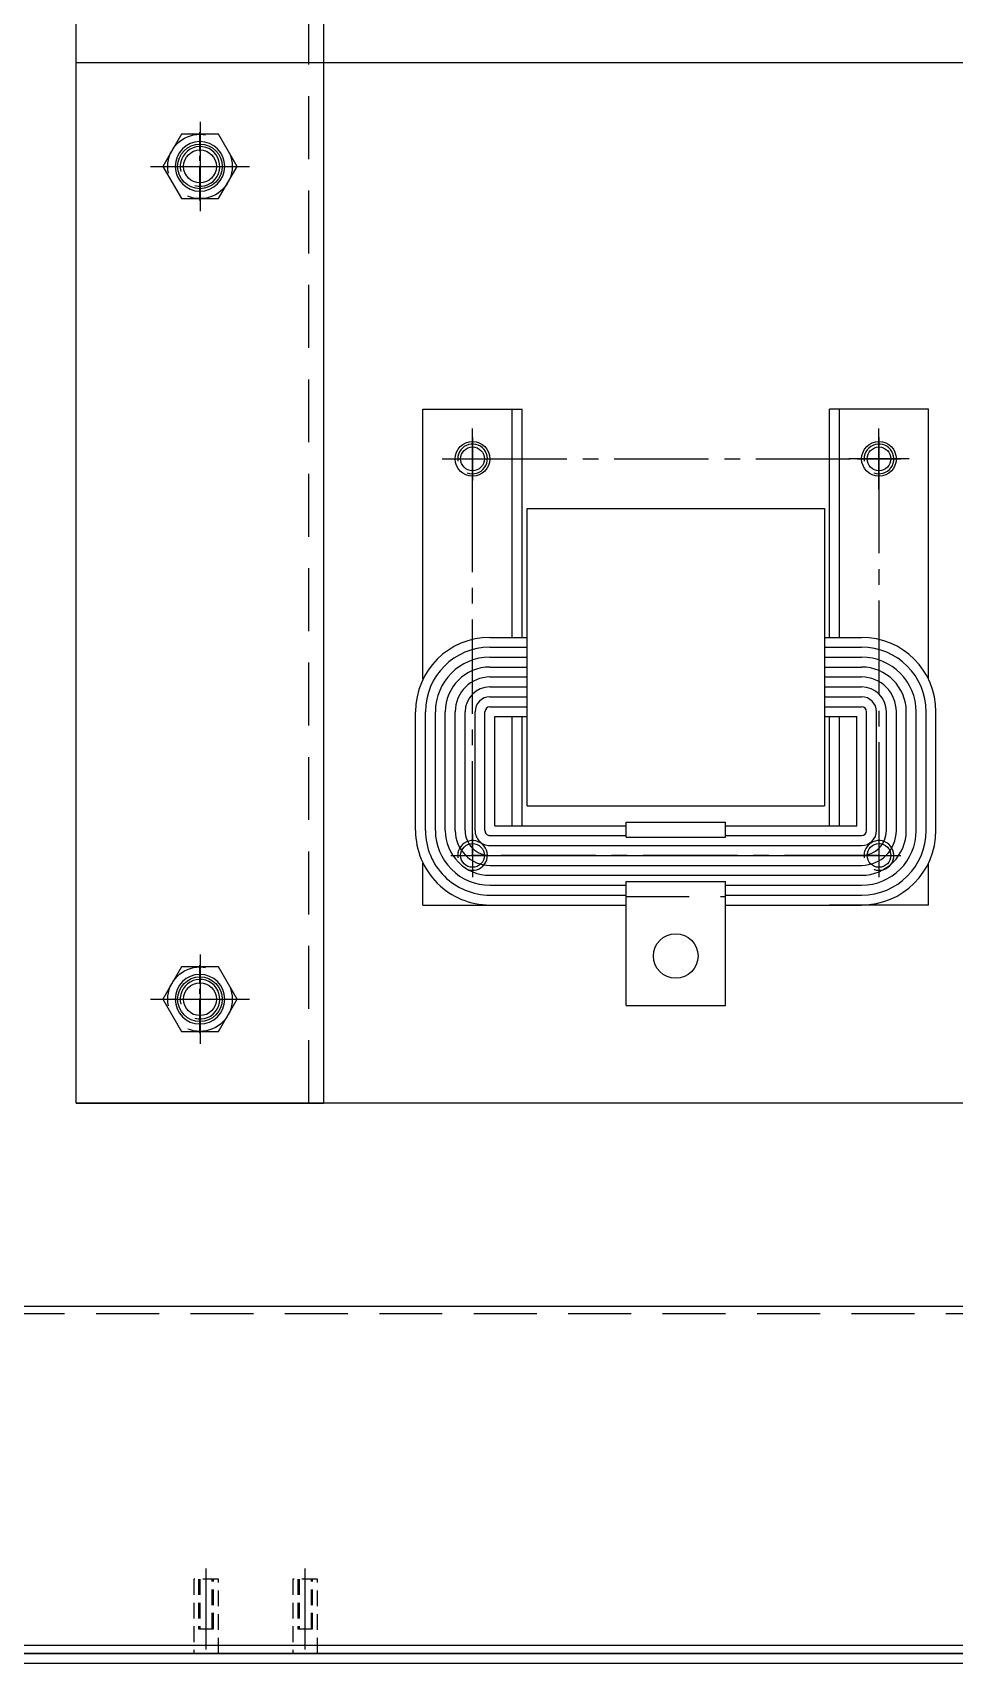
# Model space of a CAD drawing. Header units: millimetres. Extents: x 24815 to 37444, y -10619 to 6020.
# Drawn here: x 35884.8 to 36070.7, y 2102.3 to 2431.3 of the extents above; entities that cross this region are included whole.
import ezdxf

# ---------------------------------------------------------------- set-up
doc = ezdxf.new("R2010")
doc.units = ezdxf.units.MM
for name, pattern in [('CENTER', [50.8, 31.75, -6.35, 6.35, -6.35]), ('CENTER1', [10, 7, -1, 1, -1]), ('CENTER2', [28.575, 19.05, -3.175, 3.175, -3.175]), ('HIDDEN', [9.525, 6.35, -3.175]), ('HIDDEN2', [4.7625, 3.175, -1.5875]), ('HIDDENX2', [19.05, 12.7, -6.35])]:
    doc.linetypes.add(name, pattern=pattern)
for name, color, linetype in [('______', 7, 'Continuous'), ('CEN', 1, 'CENTER'), ('CENTER', 1, 'CENTER'), ('HIDDEN', 2, 'HIDDEN'), ('THIN', 3, 'Continuous')]:
    doc.layers.add(name, color=color, linetype=linetype)

# ---------------------------------------------------------------- blocks, each defined once
blk = doc.blocks.new('caw334rtw34tf45')
at = {"color": 2, "linetype": 'HIDDEN2'}
for p, q in [((4143.25, 33223.64), (4128.25, 33223.64)), ((4128.25, 33223.64), (4128.25, 33218.64)), ((4143.25, 33222.64), (4133.25, 33222.64)), ((4133.25, 33222.64), (4133.25, 33219.64)), ((4143.25, 33218.64), (4143.25, 33223.64)), ((4143.25, 33222.39), (4133.25, 33222.39)), ((4133.25, 33219.89), (4143.25, 33219.89)), ((4133.25, 33219.64), (4143.25, 33219.64)), ((4128.25, 33218.64), (4143.25, 33218.64))]:
    blk.add_line(p, q, dxfattribs=at)
at = {"color": 1, "linetype": 'CENTER', "ltscale": 2}
blk.add_line((4129.02, 33221.14), (4145.4, 33221.14), dxfattribs=at)
blk = doc.blocks.new('TTYU')
at = {"color": 2, "linetype": 'HIDDENX2'}
blk.add_lwpolyline([(-49709.55, 19626.02), (-49702.04, 19626.02), (-49698.29, 19632.52), (-49702.04, 19639.02), (-49709.55, 19639.02), (-49713.3, 19632.52), (-49709.55, 19626.02)], dxfattribs=at)
blk.add_circle((-49705.79, 19632.52), 6.5, dxfattribs=at)
blk.add_circle((-49705.79, 19632.52), 3.32)
at = {"layer": 'CENTER'}
for p, q in [((-49705.79, 19641.52), (-49705.79, 19623.52)), ((-49715.8, 19632.52), (-49695.79, 19632.52))]:
    blk.add_line(p, q, dxfattribs=at)
at = {"layer": 'THIN'}
blk.add_arc((-49705.79, 19632.52), 4, 255, 195, dxfattribs=at)
blk = doc.blocks.new('i5thagdfvgsafadsfsdf')
at = {"color": 4}
for p, q in [((14462.22, 10039.27), (14462.22, 10529.27)), ((14512.22, 10039.27), (14512.22, 10529.27)), ((14512.22, 10039.27), (14462.22, 10039.27)), ((14512.22, 10039.27), (14462.22, 10039.27))]:
    blk.add_line(p, q, dxfattribs=at)
for centre in [(14487.22, 10228.27), (14487.22, 10060.27)]:
    blk.add_circle(centre, 5, dxfattribs=at)
at = {"layer": 'HIDDEN', "color": 2, "linetype": 'HIDDENX2'}
blk.add_line((14465.22, 10039.27), (14465.22, 10529.27), dxfattribs=at)
at = {"extrusion": (0, 0, -1), "zscale": -1}
for p in [(35218.58, -9404.25), (35218.58, -9572.25)]:
    blk.add_blockref('TTYU', p, dxfattribs=at)
blk = doc.blocks.new('A$C6B021DFF')
at = {"color": 3}
blk.add_lwpolyline([(737, 22), (747, 22), (747, 0), (55, 0), (55, 22), (65, 22), (65, 20), (57, 20), (57, 2), (745, 2), (745, 20), (737, 20)], close=True, dxfattribs=at)
at = {"color": 1, "linetype": 'CENTER2', "rotation": 90}
for p in [(33526.14, -4126.25), (33526.14, -4126.25), (33546.14, -4126.25), (33546.14, -4126.25)]:
    blk.add_blockref('caw334rtw34tf45', p, dxfattribs=at)
at = {"layer": '______', "xscale": -1}
blk.add_blockref('i5thagdfvgsafadsfsdf', (14790.98, -9926.27), dxfattribs=at)
blk = doc.blocks.new('A$C6E964A93')
at = {"color": 4}
for p, q in [((490.01, 70), (9.9, 70)), ((488.41, 1.6), (11.5, 1.6)), ((488.41, 0), (11.5, 0))]:
    blk.add_line(p, q, dxfattribs=at)
at = {"layer": 'HIDDEN', "color": 2, "linetype": 'HIDDENX2'}
blk.add_line((488.41, 68.5), (11.5, 68.5), dxfattribs=at)
blk = doc.blocks.new('A$C6D147ED0')
at = {"color": 4}
for p, q in [((-25.54, 51), (-80, 51)), ((-80, 51), (-80, 31)), ((20, 51), (11.54, 51)), ((20, 51), (20, 31)), ((-34, 33), (-80, 33)), ((4, 33), (-18, 33)), ((-34, 31), (-80, 31)), ((4, 31), (-18, 31)), ((-34, -31), (-80, -31)), ((-80, -51), (-80, -31)), ((4, -31), (-18, -31)), ((20, -51), (20, -31)), ((-34, -33), (-80, -33)), ((4, -33), (-18, -33)), ((-25.54, -51), (-80, -51)), ((20, -51), (11.54, -51))]:
    blk.add_line(p, q, dxfattribs=at)
at = {"color": 1}
for p, q in [((5, 52.5), (-19, 52.5)), ((5, 50.5), (-19, 50.5)), ((5, 48.5), (-19, 48.5)), ((5, 46.5), (-19, 46.5)), ((5, 44.5), (-19, 44.5)), ((5, 42.5), (-19, 42.5)), ((5, 40.5), (-19, 40.5)), ((-34, 30), (-34, 37.5)), ((-32, 30), (-32, 37.5)), ((-30, 30), (-30, 37.5)), ((-28, 30), (-28, 37.5)), ((-26, 30), (-26, 37.5)), ((-24, 30), (-24, 37.5)), ((-22, 30), (-22, 37.5)), ((-20, 30), (-20, 37.5)), ((5, 38.5), (-19, 38.5)), ((-18, 30), (-18, 36.5)), ((4, 36.5), (-18, 36.5)), ((4, 10), (4, 36.5)), ((6, 10), (6, 37.5)), ((8, -37.5), (8, 37.5)), ((10, -37.5), (10, 37.5)), ((12, -37.5), (12, 37.5)), ((14, -37.5), (14, 37.5)), ((16, 10), (16, 37.5)), ((18, 10), (18, 37.5)), ((20, 10), (20, 37.5)), ((4, -36.5), (4, -10)), ((6, -37.5), (6, -10)), ((16, -37.5), (16, -10)), ((18, -37.5), (18, -10)), ((20, -37.5), (20, -10)), ((-34, -37.5), (-34, -30)), ((-32, -37.5), (-32, -30)), ((-30, -37.5), (-30, -30)), ((-28, -37.5), (-28, -30)), ((-26, -37.5), (-26, -30)), ((-24, -37.5), (-24, -30)), ((-22, -37.5), (-22, -30)), ((-20, -37.5), (-20, -30)), ((-18, -36.5), (-18, -30)), ((5, -38.5), (-19, -38.5)), ((4, -36.5), (-18, -36.5)), ((5, -40.5), (-19, -40.5)), ((5, -42.5), (-19, -42.5)), ((5, -44.5), (-19, -44.5)), ((5, -46.5), (-19, -46.5)), ((5, -48.5), (-19, -48.5)), ((5, -50.5), (-19, -50.5)), ((5, -52.5), (-19, -52.5))]:
    blk.add_line(p, q, dxfattribs=at)
for p, q in [((-70, 47.1), (-70, 34.9)), ((-63.9, 41), (-76.1, 41)), ((-60, -30), (-60, 30)), ((-60, 30), (0, 30)), ((0, -30), (0, 30)), ((0, -30), (-60, -30)), ((-70, -47.1), (-70, -34.9)), ((-63.9, -41), (-76.1, -41))]:
    blk.add_line(p, q)
at = {"color": 6}
for p, q in [((3.29, -10), (3.29, 10)), ((6.29, 10), (3.29, 10)), ((6.29, -10), (6.29, 10)), ((15.29, -10), (15.29, 10)), ((40.29, 10), (15.29, 10)), ((40.29, -10), (40.29, 10)), ((6.29, -10), (3.29, -10)), ((40.29, -10), (15.29, -10))]:
    blk.add_line(p, q, dxfattribs=at)
at = {"linetype": 'HIDDENX2'}
blk.add_line((18.29, -10), (18.29, 10), dxfattribs=at)
for centre in [(-70, 41), (-70, -41)]:
    blk.add_circle(centre, 3.5)
at = {"color": 6}
blk.add_circle((30.29, 0), 4.5, dxfattribs=at)
at = {"color": 1}
for centre, radius, start, end in [((-19, 37.5), 15, 90, 180), ((-19, 37.5), 13, 90, 180), ((5, 37.5), 15, 0, 90), ((5, 37.5), 13, 0, 90), ((-19, 37.5), 11, 90, 180), ((-19, 37.5), 9, 90, 180), ((5, 37.5), 11, 0, 90), ((5, 37.5), 9, 0, 90), ((5, 37.5), 9, 0, 90), ((-19, 37.5), 7, 90, 180), ((5, 37.5), 7, 0, 90), ((-19, 37.5), 5, 90, 180), ((-19, 37.5), 3, 90, 180), ((5, 37.5), 5, 0, 90), ((5, 37.5), 3, 0, 90), ((-19, 37.5), 1, 90, 180), ((5, 37.5), 1, 0, 90), ((-19, -37.5), 15, 180, 270), ((-19, -37.5), 13, 180, 270), ((-19, -37.5), 11, 180, 270), ((-19, -37.5), 9, 180, 270), ((-19, -37.5), 7, 180, 270), ((-19, -37.5), 7, 180, 270), ((-19, -37.5), 5, 180, 270), ((-19, -37.5), 3, 180, 270), ((-19, -37.5), 1, 180, 270), ((5, -37.5), 15, 270, 0), ((5, -37.5), 13, 270, 0), ((5, -37.5), 11, 270, 0), ((5, -37.5), 9, 270, 0), ((5, -37.5), 7, 270, 0), ((5, -37.5), 5, 270, 0), ((5, -37.5), 3, 270, 0), ((5, -37.5), 1, 270, 0)]:
    blk.add_arc(centre, radius, start, end, dxfattribs=at)
blk = doc.blocks.new('A$C7F7E0B6A')
at = {"color": 1, "linetype": 'CENTER2'}
for p, q in [((0, 4.38), (0, -4.38)), ((-4.38, 0), (4.38, 0))]:
    blk.add_line(p, q, dxfattribs=at)
blk.add_circle((0, 0), 2.4)
at = {"color": 3}
blk.add_arc((0, 0), 3, 249.0926, 189.4276, dxfattribs=at)
blk = doc.blocks.new('A$C4E8A185C')
at = {"color": 3}
blk.add_circle((0, 0), 1.25, dxfattribs=at)
blk.add_arc((0, 0), 1.5, 259.6291, 191.2082)
at = {"layer": 'CEN', "color": 1, "linetype": 'CENTER'}
for p, q in [((-3.08, 0), (3.08, 0)), ((-3.08, 0), (3.08, 0)), ((0, 3.08), (0, -3.08)), ((0, 3.08), (0, -3.08))]:
    blk.add_line(p, q, dxfattribs=at)
blk = doc.blocks.new('A$C613C1707')
at = {"color": 1, "linetype": 'CENTER2'}
for p, q in [((0, 3.65), (0, -3.65)), ((-3.65, 0), (3.65, 0))]:
    blk.add_line(p, q, dxfattribs=at)
blk.add_circle((0, 0), 2)
at = {"color": 3}
blk.add_arc((0, 0), 2.5, 249.0926, 189.4276, dxfattribs=at)
blk = doc.blocks.new('A$C4D457A5A')
at = {"color": 32}
for p, q in [((-25, -189), (-25, 21)), ((-25, 21), (335, 21)), ((335, 21), (335, -189)), ((335, -189), (-25, -189))]:
    blk.add_line(p, q, dxfattribs=at)
at = {"color": 1, "linetype": 'CENTER1'}
for p, q in [((0, -6.89), (0, 6.89)), ((310, -6.89), (310, 6.89)), ((-6.89, 0), (6.89, 0)), ((303.11, 0), (316.89, 0)), ((0, -174.89), (0, -161.11)), ((310, -174.89), (310, -161.11)), ((-6.89, -168), (6.89, -168)), ((303.11, -168), (316.89, -168))]:
    blk.add_line(p, q, dxfattribs=at)
at = {"color": 1, "linetype": 'CENTER2'}
for points in [[(55, -59), (137, -59), (137, -139), (55, -139)], [(187, -159), (259, -159), (259, -69), (187, -69)]]:
    blk.add_lwpolyline(points, close=True, dxfattribs=at)
at = {"color": 32}
for centre in [(0, 0), (310, 0), (0, -168), (310, -168)]:
    blk.add_circle(centre, 4.5, dxfattribs=at)
for name, p in [('A$C4E8A185C', (184.49, -9)), ('A$C4E8A185C', (265, -9)), ('A$C7F7E0B6A', (55, -59)), ('A$C7F7E0B6A', (137, -59)), ('A$C613C1707', (187, -69)), ('A$C7F7E0B6A', (55, -139)), ('A$C7F7E0B6A', (137, -139)), ('A$C613C1707', (187, -159))]:
    blk.add_blockref(name, p)
at = {"xscale": -1}
for p in [(259, -69), (259, -159)]:
    blk.add_blockref('A$C613C1707', p, dxfattribs=at)

msp = doc.modelspace()

# ---------------------------------------------------------------- block references
for name, p in [('A$C6B021DFF', (35614.76773, 2102.31477)), ('A$C4D457A5A', (35918.52692, 2404.31477)), ('A$C6E964A93', (35764.76773, 2104.31477))]:
    msp.add_blockref(name, p)
at = {"rotation": 270}
msp.add_blockref('A$C6D147ED0', (36014.52692, 2275.31477), dxfattribs=at)

doc.saveas('drawing.dxf')
